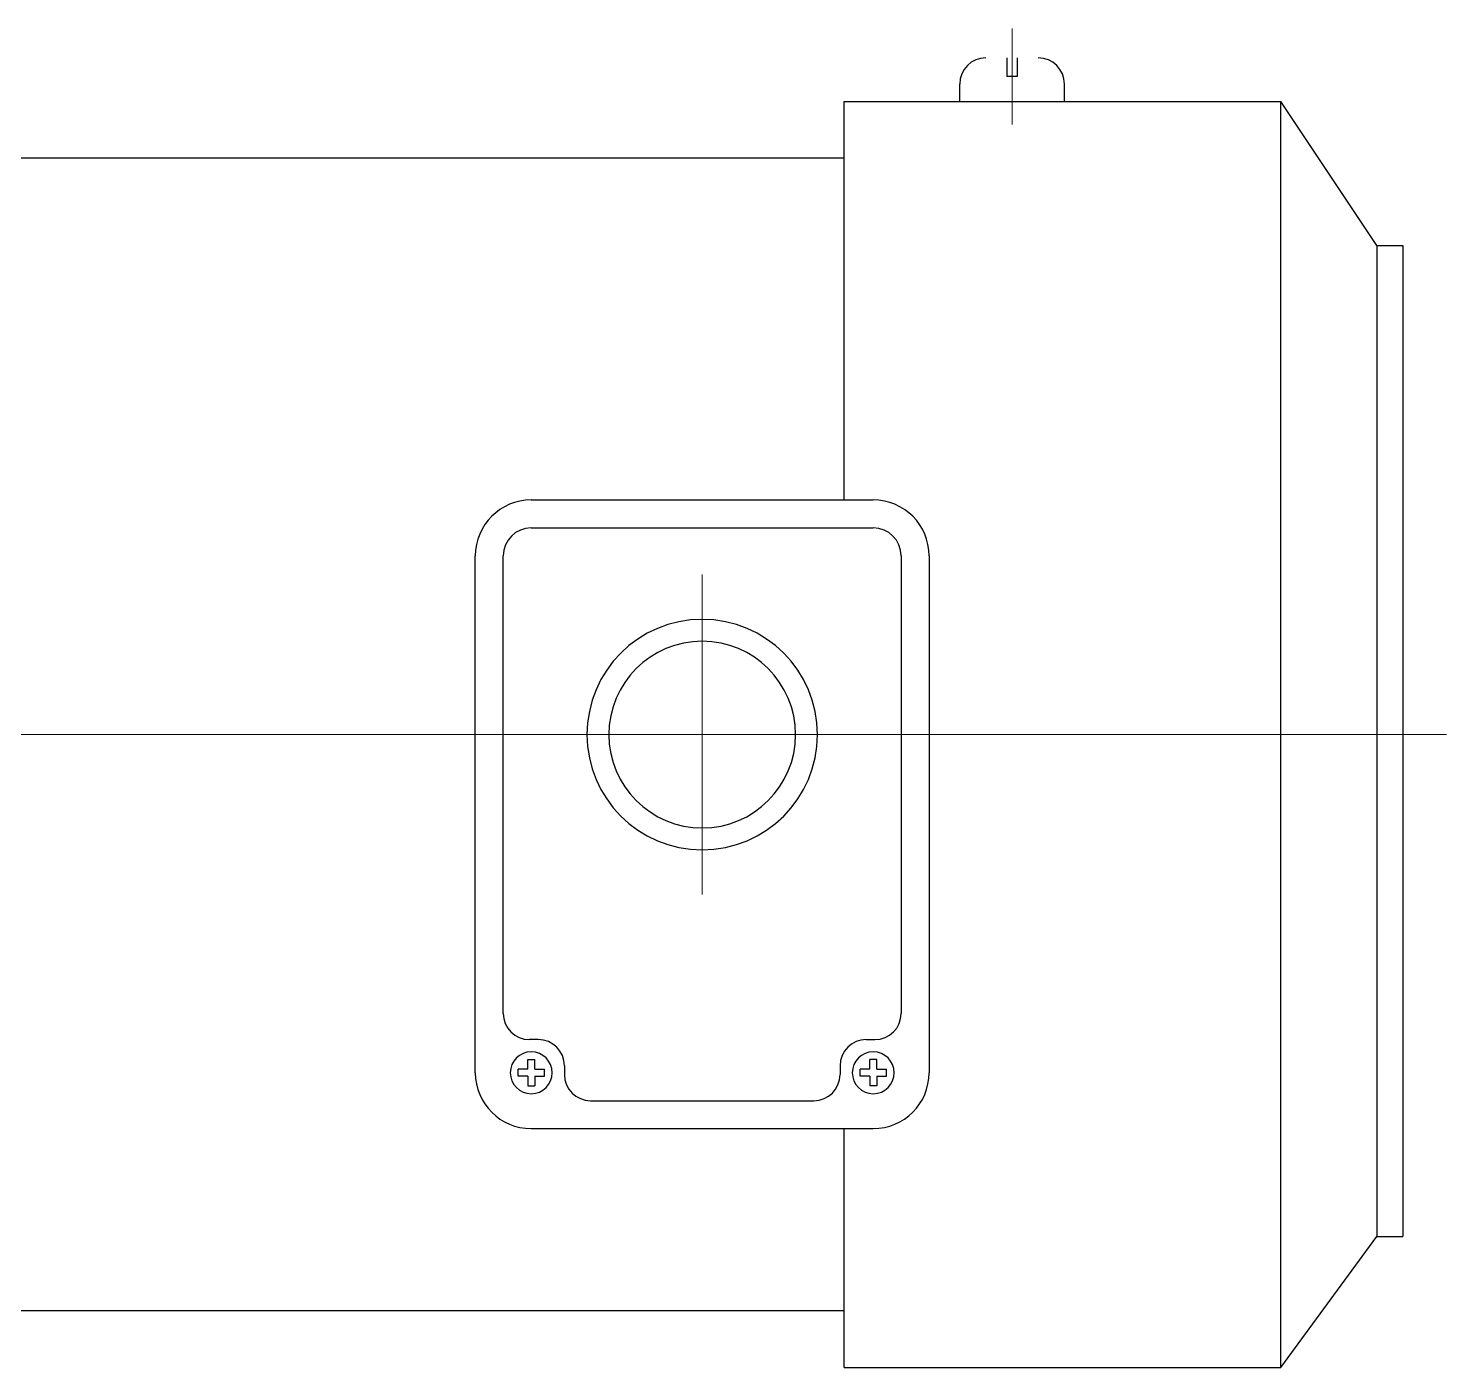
# Model space of a CAD drawing. Header units: millimetres. Extents: x 2370 to 266135, y -585395 to 33485.
# Drawn here: x 65423.8 to 65586.3, y 9430.6 to 9584 of the extents above; entities that cross this region are included whole.
import ezdxf
from ezdxf.lldxf.tags import DXFTag

# ---------------------------------------------------------------- set-up
doc = ezdxf.new("R2010")
doc.units = ezdxf.units.MM
doc.layers.add('CL', color=1, linetype='CENTER', lineweight=9)
tags = doc.linetypes.add('CENTER', pattern=[2, 1.25, -0.25, 0.25, -0.25]).pattern_tags.tags
tags[10:11] = [DXFTag(74, 4), DXFTag(75, 0), DXFTag(340, '0'), DXFTag(46, 1.0), DXFTag(50, 0.0), DXFTag(44, 0.0), DXFTag(45, 0.0)]
tags[8:9] = [DXFTag(74, 4), DXFTag(75, 0), DXFTag(340, '0'), DXFTag(46, 1.0), DXFTag(50, 0.0), DXFTag(44, 0.0), DXFTag(45, 0.0)]
tags[6:7] = [DXFTag(74, 4), DXFTag(75, 0), DXFTag(340, '0'), DXFTag(46, 1.0), DXFTag(50, 0.0), DXFTag(44, 0.0), DXFTag(45, 0.0)]
tags[4:5] = [DXFTag(74, 4), DXFTag(75, 0), DXFTag(340, '0'), DXFTag(46, 1.0), DXFTag(50, 0.0), DXFTag(44, 0.0), DXFTag(45, 0.0)]

# ---------------------------------------------------------------- blocks, each defined once
blk = doc.blocks.new('A$C58AE2A59')
at = {"color": 7}
for p, q in [((380.8313505613187, 6203.865907754196, -1.877646153080984e-06), (380.8313505613187, 6201.743137444748, -1.877646153080984e-06)), ((382.0049767457822, 6203.865907754196, -1.877646153080984e-06), (382.0049767457822, 6201.743137444748, -1.877646153080984e-06)), ((382.0049767457822, 6201.743137444748, -1.877646153080984e-06), (380.8313505613187, 6201.743137444748, -1.877646153080984e-06)), ((375.4181636535504, 6198.865907754196, -1.877646153080984e-06), (375.4181636535504, 6200.865907754196, -1.877646153080984e-06)), ((387.4181636535504, 6198.865907754196, -1.877646153080984e-06), (387.4181636535504, 6200.865907754196, -1.877646153080984e-06)), ((362.1889350377896, 6198.865907754196, -1.877646153080984e-06), (412.1889350377896, 6198.865907754196, -1.877646153080984e-06)), ((362.1889350377896, 6153.238793577446, -1.877646153080984e-06), (362.1889350377896, 6198.865907754196, -1.877646153080984e-06)), ((423.1889350377896, 6182.365907754196, -1.877053331568103e-06), (412.1889350377896, 6198.865907754196, -1.877053331568103e-06)), ((412.1889350377896, 6053.865907754196, -1.877053331568103e-06), (412.1889350377896, 6198.865907754196, -1.877053331568103e-06)), ((362.1889350377896, 6192.365907754196, -1.877646153080984e-06), (246.1889350377896, 6192.365907754196, -1.877646153080984e-06)), ((423.1889350377896, 6182.365907754196, -1.877053331568103e-06), (426.1889350377896, 6182.365907754196, -1.877053331568103e-06)), ((423.1889350377896, 6182.365907754196, -1.877053331568103e-06), (423.1889350377896, 6068.865907754196, -1.877053331568103e-06)), ((426.1889350377896, 6182.365907754196, -1.877053331568103e-06), (426.1889350377896, 6068.865907754196, -1.877053331568103e-06)), ((326.3465030156949, 6153.238793577446, -1.877053331568103e-06), (365.515801187692, 6153.238793577446, -1.877053331568103e-06)), ((326.3465030156949, 6150.038793529762, -1.877053331568103e-06), (365.515801187692, 6150.038793529762, -1.877053331568103e-06)), ((319.9465029203275, 6087.638793553604, -1.877053331568103e-06), (319.9465029203275, 6146.838793601288, -1.877053331568103e-06)), ((323.1465029680112, 6094.43879350592, -1.877053331568103e-06), (323.1465029680112, 6146.838793601288, -1.877053331568103e-06)), ((368.7158012353757, 6146.838793601288, -1.877053331568103e-06), (368.7158012353757, 6094.43879350592, -1.877053331568103e-06)), ((371.9158011638501, 6146.838793601288, -1.877053331568103e-06), (371.9158011638501, 6087.638793553604, -1.877053331568103e-06)), ((327.1465029680112, 6091.43879350592, -1.877053331568103e-06), (326.1465029680112, 6091.43879350592, -1.877053331568103e-06)), ((364.7158012353757, 6091.43879350592, -1.877053331568103e-06), (365.7158012353757, 6091.43879350592, -1.877053331568103e-06)), ((325.9465029203275, 6088.038793529762, -1.877053331568103e-06), (324.8360607587674, 6088.038793529762, -1.877053331568103e-06)), ((324.8360607587674, 6087.238793577446, -1.877053331568103e-06), (324.8360607587674, 6088.038793529762, -1.877053331568103e-06)), ((325.9465029203275, 6089.149235810532, -1.877053331568103e-06), (326.746502991853, 6089.149235810532, -1.877053331568103e-06)), ((325.9465029203275, 6088.038793529762, -1.877053331568103e-06), (325.9465029203275, 6089.149235810532, -1.877053331568103e-06)), ((326.746502991853, 6088.038793529762, -1.877053331568103e-06), (326.746502991853, 6089.149235810532, -1.877053331568103e-06)), ((326.746502991853, 6088.038793529762, -1.877053331568103e-06), (327.8569452726224, 6088.038793529762, -1.877053331568103e-06)), ((327.8569452726224, 6087.238793577446, -1.877053331568103e-06), (327.8569452726224, 6088.038793529762, -1.877053331568103e-06)), ((330.1465029680112, 6088.43879350592, -1.877053331568103e-06), (330.1465029680112, 6087.43879350592, -1.877053331568103e-06)), ((361.7158012353757, 6088.43879350592, -1.877053331568103e-06), (361.7158012353757, 6087.43879350592, -1.877053331568103e-06)), ((365.1158010923245, 6088.038793529762, -1.877053331568103e-06), (364.0053589307645, 6088.038793529762, -1.877053331568103e-06)), ((364.0053589307645, 6087.238793577446, -1.877053331568103e-06), (364.0053589307645, 6088.038793529762, -1.877053331568103e-06)), ((365.9158011638501, 6089.149235810532, -1.877053331568103e-06), (365.1158010923245, 6089.149235810532, -1.877053331568103e-06)), ((365.1158010923245, 6088.038793529762, -1.877053331568103e-06), (365.1158010923245, 6089.149235810532, -1.877053331568103e-06)), ((365.9158011638501, 6088.038793529762, -1.877053331568103e-06), (365.9158011638501, 6089.149235810532, -1.877053331568103e-06)), ((365.9158011638501, 6088.038793529762, -1.877053331568103e-06), (367.0262434446195, 6088.038793529762, -1.877053331568103e-06)), ((367.0262434446195, 6087.238793577446, -1.877053331568103e-06), (367.0262434446195, 6088.038793529762, -1.877053331568103e-06)), ((325.9465029203275, 6087.238793577446, -1.877053331568103e-06), (324.8360607587674, 6087.238793577446, -1.877053331568103e-06)), ((325.9465029203275, 6087.238793577446, -1.877053331568103e-06), (325.9465029203275, 6086.128351296677, -1.877053331568103e-06)), ((326.746502991853, 6087.238793577446, -1.877053331568103e-06), (326.746502991853, 6086.128351296677, -1.877053331568103e-06)), ((326.746502991853, 6087.238793577446, -1.877053331568103e-06), (327.8569452726224, 6087.238793577446, -1.877053331568103e-06)), ((365.1158010923245, 6087.238793577446, -1.877053331568103e-06), (364.0053589307645, 6087.238793577446, -1.877053331568103e-06)), ((365.1158010923245, 6087.238793577446, -1.877053331568103e-06), (365.1158010923245, 6086.128351296677, -1.877053331568103e-06)), ((365.9158011638501, 6087.238793577446, -1.877053331568103e-06), (365.9158011638501, 6086.128351296677, -1.877053331568103e-06)), ((365.9158011638501, 6087.238793577446, -1.877053331568103e-06), (367.0262434446195, 6087.238793577446, -1.877053331568103e-06)), ((325.9465029203275, 6086.128351296677, -1.877053331568103e-06), (326.746502991853, 6086.128351296677, -1.877053331568103e-06)), ((365.9158011638501, 6086.128351296677, -1.877053331568103e-06), (365.1158010923245, 6086.128351296677, -1.877053331568103e-06)), ((333.1465029680112, 6084.43879350592, -1.877053331568103e-06), (358.7158012353757, 6084.43879350592, -1.877053331568103e-06)), ((326.3465030156949, 6081.238793577446, -1.877053331568103e-06), (365.515801187692, 6081.238793577446, -1.877053331568103e-06)), ((362.1889350377896, 6053.865907754196, -1.877646153080984e-06), (362.1889350377896, 6081.238793577446, -1.877646153080984e-06)), ((412.1889350377896, 6053.865907754196, -1.877053331568103e-06), (423.1889350377896, 6068.865907754196, -1.877053331568103e-06)), ((423.1889350377896, 6068.865907754196, -1.877053331568103e-06), (426.1889350377896, 6068.865907754196, -1.877053331568103e-06)), ((362.1889350377896, 6060.365907754196, -1.877646153080984e-06), (264.6889350377896, 6060.365907754196, -1.877646153080984e-06)), ((362.1889350377896, 6053.865907754196, -1.877646153080984e-06), (412.1889350377896, 6053.865907754196, -1.877646153080984e-06))]:
    blk.add_line(p, q, dxfattribs=at)
at = {"color": 7, "extrusion": (0, 0, -1)}
for centre, radius in [((-345.9311521016934, 6126.365907754196, 1.877053331568103e-06), 13.19578492713777), ((-345.9311521016934, 6126.365907754196, 1.877053331568103e-06), 10.69324094803551), ((-326.3465030156949, 6087.638793553604, 1.877053331568103e-06), 2.4), ((-365.515801187692, 6087.638793553604, 1.877053331568103e-06), 2.4)]:
    blk.add_circle(centre, radius, dxfattribs=at)
at = {"color": 7}
for centre, radius, start, end in [((378.4181636535504, 6200.865907754196, -1.877646153080984e-06), 3, 90, 180), ((384.4181636535504, 6200.865907754196, -1.877646153080984e-06), 3, 0, 90), ((326.3465030156949, 6146.838793601288, 2.282830430159367e-05), 6.399999999999997, 90, 180), ((365.515801187692, 6146.838793601288, 2.282830430159367e-05), 6.399999999999997, 0, 90), ((326.3465030156949, 6146.838793601288, 2.282830430159367e-05), 3.199999999999998, 90, 180), ((365.515801187692, 6146.838793601288, 2.282830430159367e-05), 3.199999999999998, 0, 90), ((326.1465029680112, 6094.43879350592, 2.282830430159367e-05), 3, 180, 270), ((365.7158012353757, 6094.43879350592, 2.282830430159367e-05), 3, 270, 0), ((327.1465029680112, 6088.43879350592, 2.282830430159367e-05), 3, 0, 90), ((364.7158012353757, 6088.43879350592, 2.282830430159367e-05), 3, 90, 180), ((326.3465030156949, 6087.638793553604, 2.282830430159367e-05), 6.399999999999997, 180, 270), ((333.1465029680112, 6087.43879350592, 2.282830430159367e-05), 3, 180, 270), ((358.7158012353757, 6087.43879350592, 2.282830430159367e-05), 3, 270, 0), ((365.515801187692, 6087.638793553604, 2.282830430159367e-05), 6.399999999999997, 270, 0)]:
    blk.add_arc(centre, radius, start, end, dxfattribs=at)
at = {"layer": 'CL', "color": 7}
for p, q in [((381.4181636535504, 6196.243137444748, -1.877646153080984e-06), (381.4181636535504, 6207.243137444748, -1.877646153080984e-06)), ((345.9311521016934, 6144.696549500717, -1.877646153080984e-06), (345.9311521016934, 6108.035266007675, -1.877646153080984e-06)), ((431.1889350377896, 6126.365907754196, -1.877646153080984e-06), (165.5893256627896, 6126.365907754196, -1.877646153080984e-06))]:
    blk.add_line(p, q, dxfattribs=at)

msp = doc.modelspace()

# ---------------------------------------------------------------- block references
at = {"ltscale": 600}
msp.add_blockref('A$C58AE2A59', (65155.07126411462, 3376.744999213515), dxfattribs=at)

doc.saveas('drawing.dxf')
